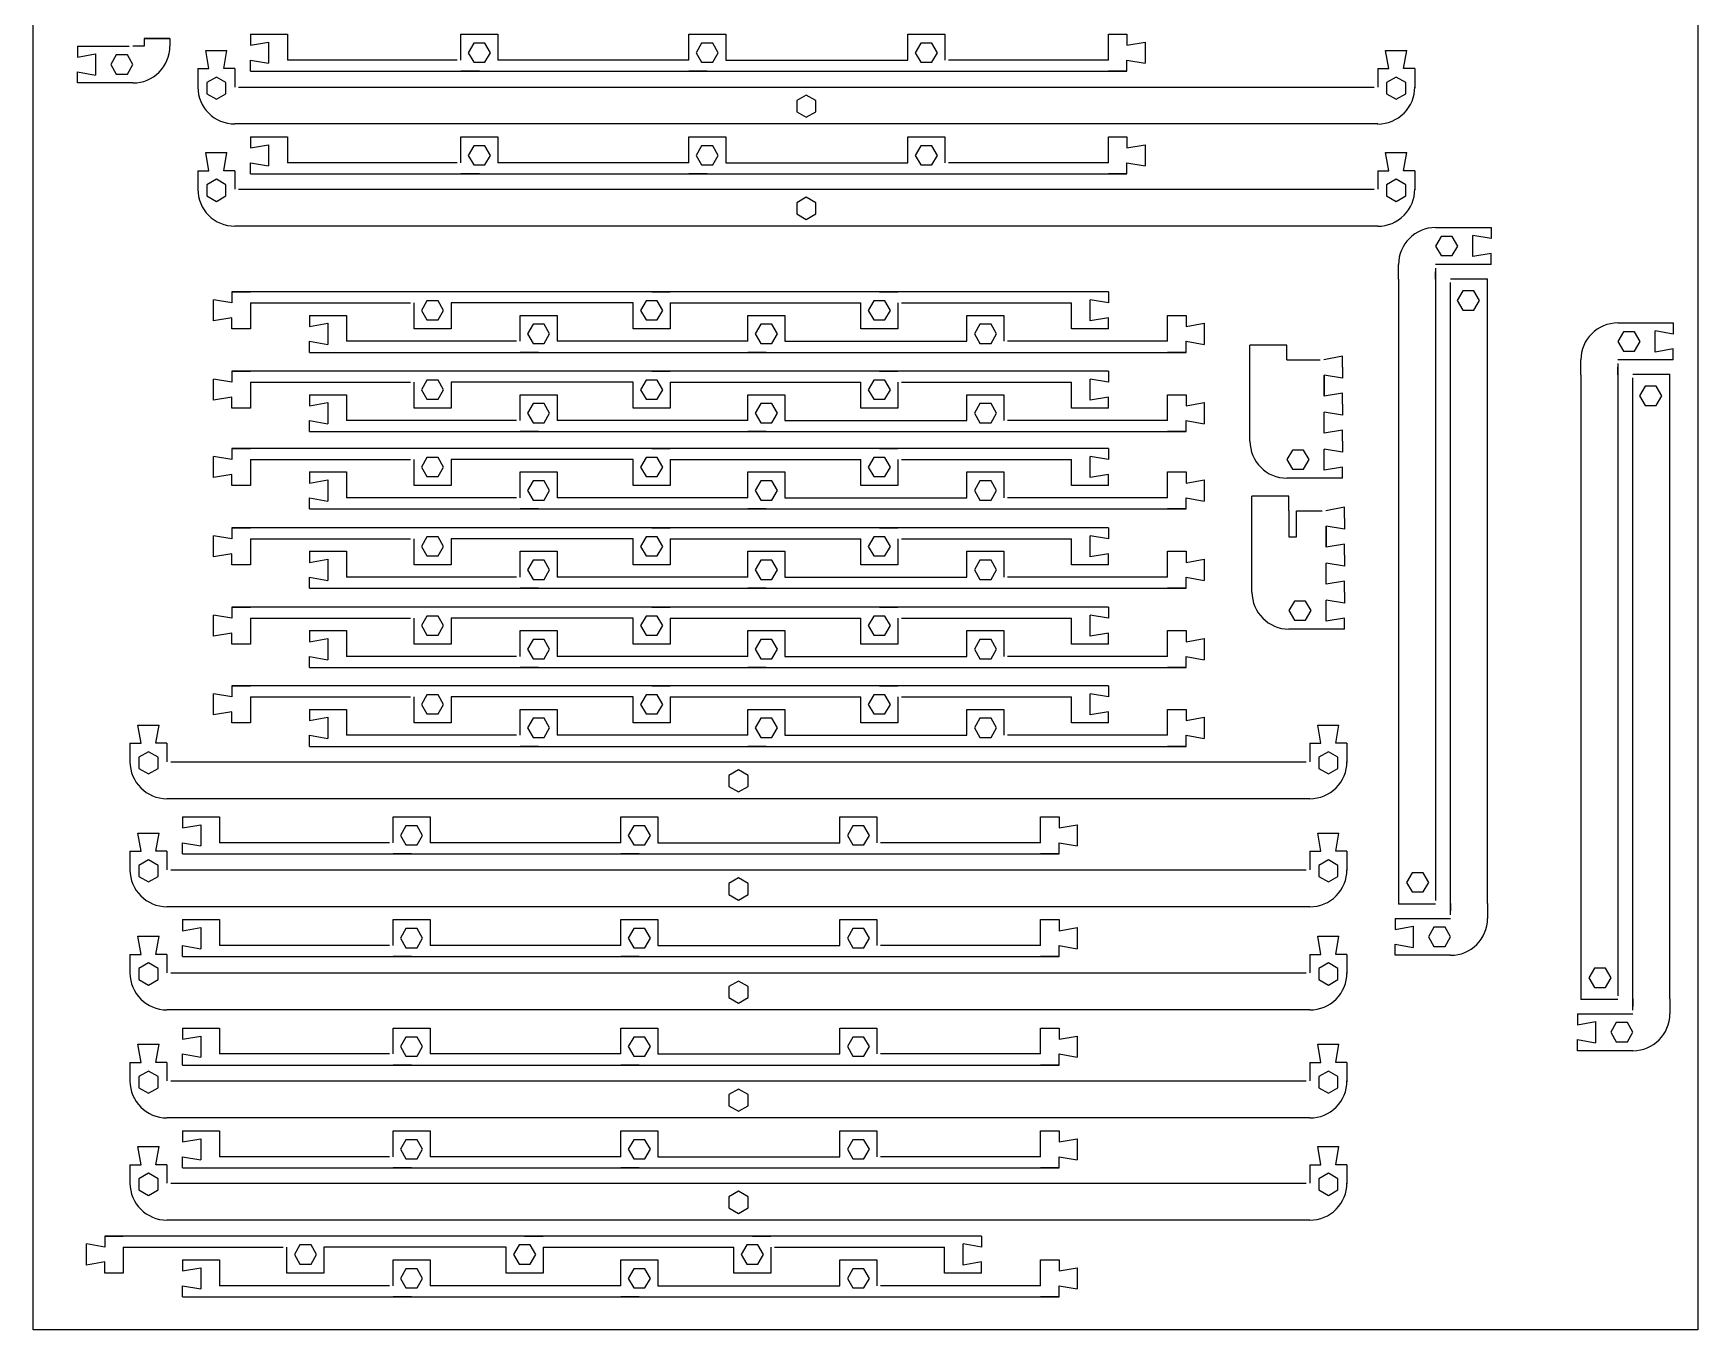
# Model space of a CAD drawing. Header units: centimetres. Extents: x -46 to 111, y -90 to 0.
# Drawn here: x 65.89 to 110.89, y -90 to -54.93 of the extents above; entities that cross this region are included whole.
import ezdxf

# ---------------------------------------------------------------- set-up
doc = ezdxf.new("R2010")
doc.units = ezdxf.units.CM

msp = doc.modelspace()

# ---------------------------------------------------------------- linework, layer by layer
for p, q in [((65.89, -90), (65.89, 0)), ((110.89, 0), (110.89, -90)), ((67.083, -55.274), (68.483, -55.274)), ((68.883, -55.274), (68.583, -55.274)), ((68.883, -55.074), (68.883, -55.274)), ((68.883, -55.074), (69.562, -55.074)), ((69.583, -55.074), (68.883, -55.074)), ((69.583, -55.074), (69.583, -55.274)), ((71.759, -54.954), (72.759, -54.954)), ((72.759, -54.954), (72.759, -55.654)), ((77.451, -55.654), (77.451, -54.954)), ((77.451, -54.954), (78.451, -54.954)), ((78.451, -54.954), (78.451, -55.654)), ((83.609, -55.654), (83.609, -54.954)), ((83.609, -54.954), (84.609, -54.954)), ((84.609, -54.954), (84.609, -55.654)), ((89.534, -55.654), (89.534, -54.954)), ((89.534, -54.954), (90.534, -54.954)), ((90.534, -54.954), (90.534, -55.654)), ((94.959, -55.654), (94.959, -54.954)), ((94.959, -54.954), (95.459, -54.954)), ((71.759, -55.954), (71.759, -55.654)), ((77.351, -55.654), (72.759, -55.654)), ((83.609, -55.654), (78.451, -55.654)), ((84.609, -55.654), (84.834, -55.654)), ((84.834, -55.654), (89.534, -55.654)), ((94.959, -55.654), (90.634, -55.654)), ((95.459, -55.954), (95.459, -55.654)), ((67.083, -56.274), (67.083, -55.974)), ((70.339, -55.883), (70.339, -56.383)), ((71.339, -55.883), (71.039, -55.883)), ((71.339, -55.883), (71.339, -56.383)), ((71.759, -55.954), (95.459, -55.954)), ((77.951, -55.954), (77.451, -55.954)), ((84.109, -55.954), (83.609, -55.954)), ((95.459, -55.954), (94.959, -55.954)), ((102.239, -55.883), (102.239, -56.383)), ((103.239, -55.883), (102.939, -55.883)), ((103.239, -55.883), (103.239, -56.402)), ((68.583, -56.274), (67.083, -56.274)), ((71.439, -56.383), (102.139, -56.383)), ((102.237, -57.383), (71.339, -57.383)), ((71.759, -57.732), (72.759, -57.732)), ((72.759, -57.732), (72.759, -58.432)), ((77.451, -58.432), (77.451, -57.732)), ((77.451, -57.732), (78.451, -57.732)), ((78.451, -57.732), (78.451, -58.432)), ((83.609, -58.432), (83.609, -57.732)), ((83.609, -57.732), (84.609, -57.732)), ((84.609, -57.732), (84.609, -58.432)), ((89.534, -58.432), (89.534, -57.732)), ((89.534, -57.732), (90.534, -57.732)), ((90.534, -57.732), (90.534, -58.432)), ((94.959, -58.432), (94.959, -57.732)), ((94.959, -57.732), (95.459, -57.732)), ((71.759, -58.732), (71.759, -58.432)), ((77.351, -58.432), (72.759, -58.432)), ((83.609, -58.432), (78.451, -58.432)), ((84.609, -58.432), (84.834, -58.432)), ((84.834, -58.432), (89.534, -58.432)), ((94.959, -58.432), (90.634, -58.432)), ((95.459, -58.732), (95.459, -58.432)), ((70.339, -58.647), (70.339, -59.147)), ((71.339, -58.647), (71.039, -58.647)), ((71.339, -58.647), (71.339, -59.147)), ((71.759, -58.732), (95.459, -58.732)), ((77.951, -58.732), (77.451, -58.732)), ((84.109, -58.732), (83.609, -58.732)), ((95.459, -58.732), (94.959, -58.732)), ((102.239, -58.647), (102.239, -59.147)), ((103.239, -58.647), (102.939, -58.647)), ((103.239, -58.647), (103.239, -59.166)), ((71.439, -59.147), (102.139, -59.147)), ((102.237, -60.147), (71.339, -60.147)), ((103.801, -60.185), (105.301, -60.185)), ((105.301, -60.185), (105.301, -60.485)), ((102.801, -61.585), (102.801, -61.185)), ((105.301, -61.185), (103.801, -61.185)), ((102.801, -61.585), (102.801, -78.485)), ((103.801, -61.285), (103.801, -78.385)), ((103.801, -61.585), (103.801, -61.385)), ((104.208, -61.572), (105.208, -61.572)), ((105.208, -78.472), (105.208, -61.572)), ((71.259, -61.925), (71.259, -62.225)), ((94.959, -61.925), (71.259, -61.925)), ((71.259, -61.925), (71.759, -61.925)), ((82.609, -61.925), (83.109, -61.925)), ((88.766, -61.925), (89.266, -61.925)), ((94.959, -61.925), (94.959, -62.225)), ((104.208, -78.772), (104.208, -61.672)), ((71.759, -62.225), (76.084, -62.225)), ((71.759, -62.225), (71.759, -62.925)), ((76.184, -62.925), (76.184, -62.225)), ((77.184, -62.225), (77.184, -62.925)), ((81.883, -62.225), (77.184, -62.225)), ((82.109, -62.225), (81.883, -62.225)), ((82.109, -62.925), (82.109, -62.225)), ((83.109, -62.225), (83.109, -62.925)), ((83.109, -62.225), (88.266, -62.225)), ((88.266, -62.925), (88.266, -62.225)), ((89.266, -62.225), (89.266, -62.925)), ((89.366, -62.225), (93.959, -62.225)), ((93.959, -62.925), (93.959, -62.225)), ((71.759, -62.925), (71.259, -62.925)), ((73.358, -62.56), (74.358, -62.56)), ((74.358, -62.56), (74.358, -63.26)), ((77.184, -62.925), (76.184, -62.925)), ((79.05, -63.26), (79.05, -62.56)), ((79.05, -62.56), (80.05, -62.56)), ((80.05, -62.56), (80.05, -63.26)), ((83.109, -62.925), (82.109, -62.925)), ((85.208, -63.26), (85.208, -62.56)), ((85.208, -62.56), (86.208, -62.56)), ((86.208, -62.56), (86.208, -63.26)), ((89.266, -62.925), (88.266, -62.925)), ((91.133, -63.26), (91.133, -62.56)), ((91.133, -62.56), (92.133, -62.56)), ((92.133, -62.56), (92.133, -63.26)), ((94.959, -62.925), (93.959, -62.925)), ((96.558, -63.26), (96.558, -62.56)), ((96.558, -62.56), (97.058, -62.56)), ((108.73, -62.765), (110.23, -62.765)), ((110.23, -62.765), (110.23, -63.065)), ((73.358, -63.56), (73.358, -63.26)), ((78.95, -63.26), (74.358, -63.26)), ((85.208, -63.26), (80.05, -63.26)), ((86.208, -63.26), (86.433, -63.26)), ((86.433, -63.26), (91.133, -63.26)), ((96.558, -63.26), (92.233, -63.26)), ((97.058, -63.56), (97.058, -63.26)), ((99.783, -63.363), (98.783, -63.363)), ((98.783, -65.963), (98.783, -63.363)), ((99.783, -63.763), (99.783, -63.363)), ((73.358, -63.56), (97.058, -63.56)), ((79.55, -63.56), (79.05, -63.56)), ((85.708, -63.56), (85.208, -63.56)), ((97.058, -63.56), (96.558, -63.56)), ((99.783, -63.763), (100.683, -63.763)), ((107.73, -64.165), (107.73, -63.765)), ((110.23, -63.765), (108.73, -63.765)), ((108.73, -63.865), (108.73, -80.965)), ((71.259, -64.071), (71.259, -64.371)), ((94.959, -64.071), (71.259, -64.071)), ((71.259, -64.071), (71.759, -64.071)), ((82.609, -64.071), (83.109, -64.071)), ((88.766, -64.071), (89.266, -64.071)), ((94.959, -64.071), (94.959, -64.371)), ((100.791, -64.176), (100.791, -64.749)), ((101.283, -63.963), (101.283, -64.263)), ((107.73, -64.165), (107.73, -81.065)), ((108.73, -64.165), (108.73, -63.965)), ((109.137, -64.152), (110.137, -64.152)), ((109.137, -81.352), (109.137, -64.252)), ((110.137, -81.052), (110.137, -64.152)), ((71.759, -64.371), (76.084, -64.371)), ((71.759, -64.371), (71.759, -65.071)), ((73.358, -64.706), (74.358, -64.706)), ((74.358, -64.706), (74.358, -65.406)), ((76.184, -65.071), (76.184, -64.371)), ((77.184, -64.371), (77.184, -65.071)), ((81.883, -64.371), (77.184, -64.371)), ((79.05, -65.406), (79.05, -64.706)), ((79.05, -64.706), (80.05, -64.706)), ((80.05, -64.706), (80.05, -65.406)), ((82.109, -64.371), (81.883, -64.371)), ((82.109, -65.071), (82.109, -64.371)), ((83.109, -64.371), (83.109, -65.071)), ((83.109, -64.371), (88.266, -64.371)), ((85.208, -65.406), (85.208, -64.706)), ((85.208, -64.706), (86.208, -64.706)), ((86.208, -64.706), (86.208, -65.406)), ((88.266, -65.071), (88.266, -64.371)), ((89.266, -64.371), (89.266, -65.071)), ((89.366, -64.371), (93.959, -64.371)), ((91.133, -65.406), (91.133, -64.706)), ((91.133, -64.706), (92.133, -64.706)), ((92.133, -64.706), (92.133, -65.406)), ((93.959, -65.071), (93.959, -64.371)), ((96.558, -65.406), (96.558, -64.706)), ((96.558, -64.706), (97.058, -64.706)), ((71.759, -65.071), (71.259, -65.071)), ((77.184, -65.071), (76.184, -65.071)), ((83.109, -65.071), (82.109, -65.071)), ((89.266, -65.071), (88.266, -65.071)), ((94.959, -65.071), (93.959, -65.071)), ((101.283, -64.963), (101.283, -65.263)), ((73.358, -65.706), (73.358, -65.406)), ((78.95, -65.406), (74.358, -65.406)), ((85.208, -65.406), (80.05, -65.406)), ((86.208, -65.406), (86.433, -65.406)), ((86.433, -65.406), (91.133, -65.406)), ((96.558, -65.406), (92.233, -65.406)), ((97.058, -65.706), (97.058, -65.406)), ((73.358, -65.706), (97.058, -65.706)), ((79.55, -65.706), (79.05, -65.706)), ((85.708, -65.706), (85.208, -65.706)), ((97.058, -65.706), (96.558, -65.706)), ((101.283, -65.963), (101.283, -66.263)), ((71.259, -66.162), (71.259, -66.462)), ((94.959, -66.162), (71.259, -66.162)), ((71.259, -66.162), (71.759, -66.162)), ((71.759, -66.462), (76.084, -66.462)), ((71.759, -66.462), (71.759, -67.162)), ((76.184, -67.162), (76.184, -66.462)), ((77.184, -66.462), (77.184, -67.162)), ((81.883, -66.462), (77.184, -66.462)), ((82.109, -66.462), (81.883, -66.462)), ((82.109, -67.162), (82.109, -66.462)), ((82.609, -66.162), (83.109, -66.162)), ((83.109, -66.462), (83.109, -67.162)), ((83.109, -66.462), (88.266, -66.462)), ((88.266, -67.162), (88.266, -66.462)), ((88.766, -66.162), (89.266, -66.162)), ((89.266, -66.462), (89.266, -67.162)), ((89.366, -66.462), (93.959, -66.462)), ((93.959, -67.162), (93.959, -66.462)), ((94.959, -66.162), (94.959, -66.462)), ((73.358, -66.797), (74.358, -66.797)), ((74.358, -66.797), (74.358, -67.497)), ((79.05, -67.497), (79.05, -66.797)), ((79.05, -66.797), (80.05, -66.797)), ((80.05, -66.797), (80.05, -67.497)), ((85.208, -67.497), (85.208, -66.797)), ((85.208, -66.797), (86.208, -66.797)), ((86.208, -66.797), (86.208, -67.497)), ((91.133, -67.497), (91.133, -66.797)), ((91.133, -66.797), (92.133, -66.797)), ((92.133, -66.797), (92.133, -67.497)), ((96.558, -67.497), (96.558, -66.797)), ((96.558, -66.797), (97.058, -66.797)), ((101.283, -66.963), (99.783, -66.963)), ((71.759, -67.162), (71.259, -67.162)), ((73.358, -67.797), (73.358, -67.497)), ((78.95, -67.497), (74.358, -67.497)), ((77.184, -67.162), (76.184, -67.162)), ((85.208, -67.497), (80.05, -67.497)), ((83.109, -67.162), (82.109, -67.162)), ((86.208, -67.497), (86.433, -67.497)), ((86.433, -67.497), (91.133, -67.497)), ((89.266, -67.162), (88.266, -67.162)), ((96.558, -67.497), (92.233, -67.497)), ((94.959, -67.162), (93.959, -67.162)), ((97.058, -67.797), (97.058, -67.497)), ((99.839, -67.447), (98.839, -67.447)), ((98.839, -70.047), (98.839, -67.447)), ((99.839, -67.847), (99.839, -67.447)), ((73.358, -67.797), (97.058, -67.797)), ((79.55, -67.797), (79.05, -67.797)), ((85.708, -67.797), (85.208, -67.797)), ((97.058, -67.797), (96.558, -67.797)), ((99.839, -67.847), (99.839, -68.547)), ((100.039, -67.847), (100.739, -67.847)), ((100.039, -68.547), (100.039, -67.847)), ((71.259, -68.308), (71.259, -68.608)), ((94.959, -68.308), (71.259, -68.308)), ((71.259, -68.308), (71.759, -68.308)), ((82.609, -68.308), (83.109, -68.308)), ((88.766, -68.308), (89.266, -68.308)), ((94.959, -68.308), (94.959, -68.608)), ((100.846, -68.26), (100.846, -68.833)), ((101.339, -68.047), (101.339, -68.347)), ((71.759, -68.608), (76.084, -68.608)), ((71.759, -68.608), (71.759, -69.308)), ((76.184, -69.308), (76.184, -68.608)), ((77.184, -68.608), (77.184, -69.308)), ((81.883, -68.608), (77.184, -68.608)), ((82.109, -68.608), (81.883, -68.608)), ((82.109, -69.308), (82.109, -68.608)), ((83.109, -68.608), (83.109, -69.308)), ((83.109, -68.608), (88.266, -68.608)), ((88.266, -69.308), (88.266, -68.608)), ((89.266, -68.608), (89.266, -69.308)), ((89.366, -68.608), (93.959, -68.608)), ((93.959, -69.308), (93.959, -68.608)), ((99.839, -68.547), (100.039, -68.547)), ((73.358, -68.943), (74.358, -68.943)), ((74.358, -68.943), (74.358, -69.643)), ((79.05, -69.643), (79.05, -68.943)), ((79.05, -68.943), (80.05, -68.943)), ((80.05, -68.943), (80.05, -69.643)), ((85.208, -69.643), (85.208, -68.943)), ((85.208, -68.943), (86.208, -68.943)), ((86.208, -68.943), (86.208, -69.643)), ((91.133, -69.643), (91.133, -68.943)), ((91.133, -68.943), (92.133, -68.943)), ((92.133, -68.943), (92.133, -69.643)), ((96.558, -69.643), (96.558, -68.943)), ((96.558, -68.943), (97.058, -68.943)), ((101.339, -69.047), (101.339, -69.347)), ((71.759, -69.308), (71.259, -69.308)), ((73.358, -69.943), (73.358, -69.643)), ((78.95, -69.643), (74.358, -69.643)), ((77.184, -69.308), (76.184, -69.308)), ((85.208, -69.643), (80.05, -69.643)), ((83.109, -69.308), (82.109, -69.308)), ((86.208, -69.643), (86.433, -69.643)), ((86.433, -69.643), (91.133, -69.643)), ((89.266, -69.308), (88.266, -69.308)), ((96.558, -69.643), (92.233, -69.643)), ((94.959, -69.308), (93.959, -69.308)), ((97.058, -69.943), (97.058, -69.643)), ((73.358, -69.943), (97.058, -69.943)), ((79.55, -69.943), (79.05, -69.943)), ((85.708, -69.943), (85.208, -69.943)), ((97.058, -69.943), (96.558, -69.943)), ((101.339, -70.047), (101.339, -70.347)), ((71.259, -70.454), (71.259, -70.754)), ((94.959, -70.454), (71.259, -70.454)), ((71.259, -70.454), (71.759, -70.454)), ((82.609, -70.454), (83.109, -70.454)), ((88.766, -70.454), (89.266, -70.454)), ((94.959, -70.454), (94.959, -70.754)), ((71.759, -70.754), (76.084, -70.754)), ((71.759, -70.754), (71.759, -71.454)), ((73.358, -71.089), (74.358, -71.089)), ((74.358, -71.089), (74.358, -71.789)), ((76.184, -71.454), (76.184, -70.754)), ((77.184, -70.754), (77.184, -71.454)), ((81.883, -70.754), (77.184, -70.754)), ((79.05, -71.789), (79.05, -71.089)), ((79.05, -71.089), (80.05, -71.089)), ((80.05, -71.089), (80.05, -71.789)), ((82.109, -70.754), (81.883, -70.754)), ((82.109, -71.454), (82.109, -70.754)), ((83.109, -70.754), (83.109, -71.454)), ((83.109, -70.754), (88.266, -70.754)), ((85.208, -71.789), (85.208, -71.089)), ((85.208, -71.089), (86.208, -71.089)), ((86.208, -71.089), (86.208, -71.789)), ((88.266, -71.454), (88.266, -70.754)), ((89.266, -70.754), (89.266, -71.454)), ((89.366, -70.754), (93.959, -70.754)), ((91.133, -71.789), (91.133, -71.089)), ((91.133, -71.089), (92.133, -71.089)), ((92.133, -71.089), (92.133, -71.789)), ((93.959, -71.454), (93.959, -70.754)), ((96.558, -71.789), (96.558, -71.089)), ((96.558, -71.089), (97.058, -71.089)), ((101.339, -71.047), (99.839, -71.047)), ((71.759, -71.454), (71.259, -71.454)), ((77.184, -71.454), (76.184, -71.454)), ((83.109, -71.454), (82.109, -71.454)), ((89.266, -71.454), (88.266, -71.454)), ((94.959, -71.454), (93.959, -71.454)), ((73.358, -72.089), (73.358, -71.789)), ((78.95, -71.789), (74.358, -71.789)), ((85.208, -71.789), (80.05, -71.789)), ((86.208, -71.789), (86.433, -71.789)), ((86.433, -71.789), (91.133, -71.789)), ((96.558, -71.789), (92.233, -71.789)), ((97.058, -72.089), (97.058, -71.789)), ((73.358, -72.089), (97.058, -72.089)), ((79.55, -72.089), (79.05, -72.089)), ((85.708, -72.089), (85.208, -72.089)), ((97.058, -72.089), (96.558, -72.089)), ((71.259, -72.583), (71.259, -72.883)), ((94.959, -72.583), (71.259, -72.583)), ((71.259, -72.583), (71.759, -72.583)), ((71.759, -72.883), (76.084, -72.883)), ((71.759, -72.883), (71.759, -73.583)), ((76.184, -73.583), (76.184, -72.883)), ((77.184, -72.883), (77.184, -73.583)), ((81.883, -72.883), (77.184, -72.883)), ((82.109, -72.883), (81.883, -72.883)), ((82.109, -73.583), (82.109, -72.883)), ((82.609, -72.583), (83.109, -72.583)), ((83.109, -72.883), (83.109, -73.583)), ((83.109, -72.883), (88.266, -72.883)), ((88.266, -73.583), (88.266, -72.883)), ((88.766, -72.583), (89.266, -72.583)), ((89.266, -72.883), (89.266, -73.583)), ((89.366, -72.883), (93.959, -72.883)), ((93.959, -73.583), (93.959, -72.883)), ((94.959, -72.583), (94.959, -72.883)), ((73.358, -73.219), (74.358, -73.219)), ((74.358, -73.219), (74.358, -73.919)), ((79.05, -73.919), (79.05, -73.219)), ((79.05, -73.219), (80.05, -73.219)), ((80.05, -73.219), (80.05, -73.919)), ((85.208, -73.919), (85.208, -73.219)), ((85.208, -73.219), (86.208, -73.219)), ((86.208, -73.219), (86.208, -73.919)), ((91.133, -73.919), (91.133, -73.219)), ((91.133, -73.219), (92.133, -73.219)), ((92.133, -73.219), (92.133, -73.919)), ((96.558, -73.919), (96.558, -73.219)), ((96.558, -73.219), (97.058, -73.219)), ((71.759, -73.583), (71.259, -73.583)), ((77.184, -73.583), (76.184, -73.583)), ((83.109, -73.583), (82.109, -73.583)), ((89.266, -73.583), (88.266, -73.583)), ((94.959, -73.583), (93.959, -73.583)), ((68.504, -74.134), (68.504, -74.634)), ((69.504, -74.134), (69.204, -74.134)), ((69.504, -74.134), (69.504, -74.634)), ((73.358, -74.219), (73.358, -73.919)), ((73.358, -74.219), (97.058, -74.219)), ((78.95, -73.919), (74.358, -73.919)), ((79.55, -74.219), (79.05, -74.219)), ((85.208, -73.919), (80.05, -73.919)), ((85.708, -74.219), (85.208, -74.219)), ((86.208, -73.919), (86.433, -73.919)), ((86.433, -73.919), (91.133, -73.919)), ((96.558, -73.919), (92.233, -73.919)), ((97.058, -74.219), (96.558, -74.219)), ((97.058, -74.219), (97.058, -73.919)), ((100.404, -74.134), (100.404, -74.634)), ((101.404, -74.134), (101.104, -74.134)), ((101.404, -74.134), (101.404, -74.653)), ((69.604, -74.634), (100.304, -74.634)), ((100.403, -75.634), (69.504, -75.634)), ((69.924, -76.127), (70.924, -76.127)), ((70.924, -76.127), (70.924, -76.827)), ((75.616, -76.827), (75.616, -76.127)), ((75.616, -76.127), (76.616, -76.127)), ((76.616, -76.127), (76.616, -76.827)), ((81.774, -76.827), (81.774, -76.127)), ((81.774, -76.127), (82.774, -76.127)), ((82.774, -76.127), (82.774, -76.827)), ((87.699, -76.827), (87.699, -76.127)), ((87.699, -76.127), (88.699, -76.127)), ((88.699, -76.127), (88.699, -76.827)), ((93.124, -76.827), (93.124, -76.127)), ((93.124, -76.127), (93.624, -76.127)), ((69.924, -77.127), (69.924, -76.827)), ((75.516, -76.827), (70.924, -76.827)), ((81.774, -76.827), (76.616, -76.827)), ((82.774, -76.827), (82.999, -76.827)), ((82.999, -76.827), (87.699, -76.827)), ((93.124, -76.827), (88.799, -76.827)), ((93.624, -77.127), (93.624, -76.827)), ((68.504, -77.057), (68.504, -77.557)), ((69.504, -77.057), (69.204, -77.057)), ((69.504, -77.057), (69.504, -77.557)), ((69.924, -77.127), (93.624, -77.127)), ((76.116, -77.127), (75.616, -77.127)), ((82.274, -77.127), (81.774, -77.127)), ((93.624, -77.127), (93.124, -77.127)), ((100.404, -77.057), (100.404, -77.557)), ((101.404, -77.057), (101.104, -77.057)), ((101.404, -77.057), (101.404, -77.576)), ((69.604, -77.557), (100.304, -77.557)), ((100.403, -78.557), (69.504, -78.557)), ((103.801, -78.485), (102.801, -78.485)), ((104.208, -78.472), (104.208, -78.672)), ((105.208, -78.472), (105.208, -78.872)), ((69.924, -78.905), (70.924, -78.905)), ((70.924, -78.905), (70.924, -79.605)), ((75.616, -79.605), (75.616, -78.905)), ((75.616, -78.905), (76.616, -78.905)), ((76.616, -78.905), (76.616, -79.605)), ((81.774, -79.605), (81.774, -78.905)), ((81.774, -78.905), (82.774, -78.905)), ((82.774, -78.905), (82.774, -79.605)), ((87.699, -79.605), (87.699, -78.905)), ((87.699, -78.905), (88.699, -78.905)), ((88.699, -78.905), (88.699, -79.605)), ((93.124, -79.605), (93.124, -78.905)), ((93.124, -78.905), (93.624, -78.905)), ((102.708, -78.872), (104.208, -78.872)), ((69.924, -79.905), (69.924, -79.605)), ((75.516, -79.605), (70.924, -79.605)), ((81.774, -79.605), (76.616, -79.605)), ((82.774, -79.605), (82.999, -79.605)), ((82.999, -79.605), (87.699, -79.605)), ((93.124, -79.605), (88.799, -79.605)), ((93.624, -79.905), (93.624, -79.605)), ((102.708, -79.872), (102.708, -79.572)), ((68.504, -79.848), (68.504, -80.348)), ((69.504, -79.848), (69.204, -79.848)), ((69.504, -79.848), (69.504, -80.348)), ((69.924, -79.905), (93.624, -79.905)), ((76.116, -79.905), (75.616, -79.905)), ((82.274, -79.905), (81.774, -79.905)), ((93.624, -79.905), (93.124, -79.905)), ((100.404, -79.848), (100.404, -80.348)), ((101.404, -79.848), (101.104, -79.848)), ((101.404, -79.848), (101.404, -80.367)), ((104.208, -79.872), (102.708, -79.872)), ((69.604, -80.348), (100.304, -80.348)), ((100.403, -81.348), (69.504, -81.348)), ((108.73, -81.065), (107.73, -81.065)), ((109.137, -81.052), (109.137, -81.252)), ((110.137, -81.052), (110.137, -81.452)), ((69.924, -81.841), (70.924, -81.841)), ((70.924, -81.841), (70.924, -82.541)), ((75.616, -82.541), (75.616, -81.841)), ((75.616, -81.841), (76.616, -81.841)), ((76.616, -81.841), (76.616, -82.541)), ((81.774, -82.541), (81.774, -81.841)), ((81.774, -81.841), (82.774, -81.841)), ((82.774, -81.841), (82.774, -82.541)), ((87.699, -82.541), (87.699, -81.841)), ((87.699, -81.841), (88.699, -81.841)), ((88.699, -81.841), (88.699, -82.541)), ((93.124, -82.541), (93.124, -81.841)), ((93.124, -81.841), (93.624, -81.841)), ((107.637, -81.452), (109.137, -81.452)), ((107.637, -82.452), (107.637, -82.152)), ((68.504, -82.771), (68.504, -83.271)), ((69.504, -82.771), (69.204, -82.771)), ((69.504, -82.771), (69.504, -83.271)), ((69.924, -82.841), (69.924, -82.541)), ((75.516, -82.541), (70.924, -82.541)), ((81.774, -82.541), (76.616, -82.541)), ((82.774, -82.541), (82.999, -82.541)), ((82.999, -82.541), (87.699, -82.541)), ((93.124, -82.541), (88.799, -82.541)), ((93.624, -82.841), (93.624, -82.541)), ((100.404, -82.771), (100.404, -83.271)), ((101.404, -82.771), (101.104, -82.771)), ((101.404, -82.771), (101.404, -83.29)), ((109.137, -82.452), (107.637, -82.452)), ((69.924, -82.841), (93.624, -82.841)), ((76.116, -82.841), (75.616, -82.841)), ((82.274, -82.841), (81.774, -82.841)), ((93.624, -82.841), (93.124, -82.841)), ((69.604, -83.271), (100.304, -83.271)), ((100.403, -84.271), (69.504, -84.271)), ((69.924, -84.619), (70.924, -84.619)), ((70.924, -84.619), (70.924, -85.319)), ((75.616, -85.319), (75.616, -84.619)), ((75.616, -84.619), (76.616, -84.619)), ((76.616, -84.619), (76.616, -85.319)), ((81.774, -85.319), (81.774, -84.619)), ((81.774, -84.619), (82.774, -84.619)), ((82.774, -84.619), (82.774, -85.319)), ((87.699, -85.319), (87.699, -84.619)), ((87.699, -84.619), (88.699, -84.619)), ((88.699, -84.619), (88.699, -85.319)), ((93.124, -85.319), (93.124, -84.619)), ((93.124, -84.619), (93.624, -84.619)), ((69.924, -85.619), (69.924, -85.319)), ((75.516, -85.319), (70.924, -85.319)), ((81.774, -85.319), (76.616, -85.319)), ((82.774, -85.319), (82.999, -85.319)), ((82.999, -85.319), (87.699, -85.319)), ((93.124, -85.319), (88.799, -85.319)), ((93.624, -85.619), (93.624, -85.319)), ((68.504, -85.535), (68.504, -86.035)), ((69.504, -85.535), (69.204, -85.535)), ((69.504, -85.535), (69.504, -86.035)), ((69.924, -85.619), (93.624, -85.619)), ((76.116, -85.619), (75.616, -85.619)), ((82.274, -85.619), (81.774, -85.619)), ((93.624, -85.619), (93.124, -85.619)), ((100.404, -85.535), (100.404, -86.035)), ((101.404, -85.535), (101.104, -85.535)), ((101.404, -85.535), (101.404, -86.054)), ((69.604, -86.035), (100.304, -86.035)), ((100.403, -87.035), (69.504, -87.035)), ((67.824, -87.466), (67.824, -87.766)), ((91.524, -87.466), (67.824, -87.466)), ((67.824, -87.466), (68.324, -87.466)), ((79.174, -87.466), (79.674, -87.466)), ((85.332, -87.466), (85.832, -87.466)), ((91.524, -87.466), (91.524, -87.766)), ((68.324, -87.766), (72.649, -87.766)), ((68.324, -87.766), (68.324, -88.466)), ((69.924, -88.11), (70.924, -88.11)), ((70.924, -88.11), (70.924, -88.81)), ((72.749, -88.466), (72.749, -87.766)), ((73.749, -87.766), (73.749, -88.466)), ((78.449, -87.766), (73.749, -87.766)), ((75.616, -88.81), (75.616, -88.11)), ((75.616, -88.11), (76.616, -88.11)), ((76.616, -88.11), (76.616, -88.81)), ((78.674, -87.766), (78.449, -87.766)), ((78.674, -88.466), (78.674, -87.766)), ((79.674, -87.766), (79.674, -88.466)), ((79.674, -87.766), (84.832, -87.766)), ((81.774, -88.81), (81.774, -88.11)), ((81.774, -88.11), (82.774, -88.11)), ((82.774, -88.11), (82.774, -88.81)), ((84.832, -88.466), (84.832, -87.766)), ((85.832, -87.766), (85.832, -88.466)), ((85.932, -87.766), (90.524, -87.766)), ((87.699, -88.81), (87.699, -88.11)), ((87.699, -88.11), (88.699, -88.11)), ((88.699, -88.11), (88.699, -88.81)), ((90.524, -88.466), (90.524, -87.766)), ((93.124, -88.81), (93.124, -88.11)), ((93.124, -88.11), (93.624, -88.11)), ((68.324, -88.466), (67.824, -88.466)), ((73.749, -88.466), (72.749, -88.466)), ((79.674, -88.466), (78.674, -88.466)), ((85.832, -88.466), (84.832, -88.466)), ((91.524, -88.466), (90.524, -88.466)), ((69.924, -89.11), (69.924, -88.81)), ((75.516, -88.81), (70.924, -88.81)), ((81.774, -88.81), (76.616, -88.81)), ((82.774, -88.81), (82.999, -88.81)), ((82.999, -88.81), (87.699, -88.81)), ((93.124, -88.81), (88.799, -88.81)), ((93.624, -89.11), (93.624, -88.81)), ((69.924, -89.11), (93.624, -89.11)), ((76.116, -89.11), (75.616, -89.11)), ((82.274, -89.11), (81.774, -89.11)), ((93.624, -89.11), (93.124, -89.11)), ((110.89, -90), (65.89, -90))]:
    msp.add_line(p, q)
for points in [[(67.083, -55.274), (67.083, -55.574), (67.575, -55.487), (67.575, -56.061)], [(71.759, -54.954), (71.759, -55.254), (72.251, -55.167), (72.251, -55.741)], [(95.459, -54.954), (95.459, -55.254), (95.951, -55.167), (95.951, -55.741)], [(70.339, -55.883), (70.639, -55.883), (70.552, -55.391), (71.126, -55.391)], [(71.039, -55.883), (71.126, -55.391)], [(71.759, -55.654), (72.251, -55.741)], [(95.459, -55.654), (95.951, -55.741)], [(102.239, -55.883), (102.539, -55.883), (102.452, -55.391), (103.026, -55.391)], [(102.939, -55.883), (103.026, -55.391)], [(67.083, -55.974), (67.575, -56.061)], [(71.759, -57.732), (71.759, -58.032), (72.251, -57.945), (72.251, -58.519)], [(95.459, -57.732), (95.459, -58.032), (95.951, -57.945), (95.951, -58.519)], [(70.339, -58.647), (70.639, -58.647), (70.552, -58.155), (71.126, -58.155)], [(71.039, -58.647), (71.126, -58.155)], [(71.759, -58.432), (72.251, -58.519)], [(95.459, -58.432), (95.951, -58.519)], [(102.239, -58.647), (102.539, -58.647), (102.452, -58.155), (103.026, -58.155)], [(102.939, -58.647), (103.026, -58.155)], [(105.301, -60.485), (104.809, -60.398)], [(105.301, -61.185), (105.301, -60.885), (104.809, -60.972), (104.809, -60.398)], [(71.259, -62.225), (70.766, -62.138)], [(71.259, -62.925), (71.259, -62.625), (70.766, -62.711), (70.766, -62.138)], [(94.959, -62.225), (94.466, -62.138)], [(94.959, -62.925), (94.959, -62.625), (94.466, -62.711), (94.466, -62.138)], [(73.358, -62.56), (73.358, -62.86), (73.85, -62.773), (73.85, -63.347)], [(97.058, -62.56), (97.058, -62.86), (97.55, -62.773), (97.55, -63.347)], [(110.23, -63.065), (109.738, -62.978)], [(110.23, -63.765), (110.23, -63.465), (109.738, -63.552), (109.738, -62.978)], [(73.358, -63.26), (73.85, -63.347)], [(97.058, -63.26), (97.55, -63.347)], [(101.283, -63.963), (101.283, -63.663), (100.783, -63.763), (100.783, -63.763)], [(71.259, -64.371), (70.766, -64.284)], [(71.259, -65.071), (71.259, -64.771), (70.766, -64.858), (70.766, -64.284)], [(94.959, -64.371), (94.466, -64.284)], [(94.959, -65.071), (94.959, -64.771), (94.466, -64.858), (94.466, -64.284)], [(101.283, -64.263), (100.791, -64.176)], [(101.283, -64.963), (101.283, -64.663), (100.791, -64.749), (100.791, -64.176)], [(73.358, -64.706), (73.358, -65.006), (73.85, -64.919), (73.85, -65.493)], [(97.058, -64.706), (97.058, -65.006), (97.55, -64.919), (97.55, -65.493)], [(101.283, -65.263), (100.791, -65.176)], [(101.283, -65.963), (101.283, -65.663), (100.791, -65.749), (100.791, -65.176)], [(73.358, -65.406), (73.85, -65.493)], [(97.058, -65.406), (97.55, -65.493)], [(71.259, -66.462), (70.766, -66.375)], [(71.259, -67.162), (71.259, -66.862), (70.766, -66.949), (70.766, -66.375)], [(94.959, -66.462), (94.466, -66.375)], [(94.959, -67.162), (94.959, -66.862), (94.466, -66.949), (94.466, -66.375)], [(101.283, -66.263), (100.791, -66.176)], [(101.283, -66.963), (101.283, -66.663), (100.791, -66.749), (100.791, -66.176)], [(73.358, -66.797), (73.358, -67.097), (73.85, -67.01), (73.85, -67.584)], [(97.058, -66.797), (97.058, -67.097), (97.55, -67.01), (97.55, -67.584)], [(73.358, -67.497), (73.85, -67.584)], [(97.058, -67.497), (97.55, -67.584)], [(101.339, -68.047), (101.339, -67.747), (100.839, -67.847), (100.839, -67.847)], [(101.339, -68.347), (100.846, -68.26)], [(101.339, -69.047), (101.339, -68.747), (100.846, -68.833), (100.846, -68.26)], [(71.259, -68.608), (70.766, -68.521)], [(71.259, -69.308), (71.259, -69.008), (70.766, -69.095), (70.766, -68.521)], [(94.959, -68.608), (94.466, -68.521)], [(94.959, -69.308), (94.959, -69.008), (94.466, -69.095), (94.466, -68.521)], [(73.358, -68.943), (73.358, -69.243), (73.85, -69.157), (73.85, -69.73)], [(97.058, -68.943), (97.058, -69.243), (97.55, -69.157), (97.55, -69.73)], [(101.339, -69.347), (100.846, -69.26)], [(101.339, -70.047), (101.339, -69.747), (100.846, -69.833), (100.846, -69.26)], [(73.358, -69.643), (73.85, -69.73)], [(97.058, -69.643), (97.55, -69.73)], [(101.339, -70.347), (100.846, -70.26)], [(101.339, -71.047), (101.339, -70.747), (100.846, -70.833), (100.846, -70.26)], [(71.259, -70.754), (70.766, -70.667)], [(71.259, -71.454), (71.259, -71.154), (70.766, -71.241), (70.766, -70.667)], [(73.358, -71.089), (73.358, -71.389), (73.85, -71.303), (73.85, -71.876)], [(94.959, -70.754), (94.466, -70.667)], [(94.959, -71.454), (94.959, -71.154), (94.466, -71.241), (94.466, -70.667)], [(97.058, -71.089), (97.058, -71.389), (97.55, -71.303), (97.55, -71.876)], [(73.358, -71.789), (73.85, -71.876)], [(97.058, -71.789), (97.55, -71.876)], [(71.259, -72.883), (70.766, -72.797)], [(71.259, -73.583), (71.259, -73.283), (70.766, -73.37), (70.766, -72.797)], [(94.959, -72.883), (94.466, -72.797)], [(94.959, -73.583), (94.959, -73.283), (94.466, -73.37), (94.466, -72.797)], [(73.358, -73.219), (73.358, -73.519), (73.85, -73.432), (73.85, -74.006)], [(97.058, -73.219), (97.058, -73.519), (97.55, -73.432), (97.55, -74.006)], [(68.504, -74.134), (68.804, -74.134), (68.717, -73.642), (69.291, -73.642)], [(69.204, -74.134), (69.291, -73.642)], [(100.404, -74.134), (100.704, -74.134), (100.617, -73.642), (101.191, -73.642)], [(101.104, -74.134), (101.191, -73.642)], [(73.358, -73.919), (73.85, -74.006)], [(97.058, -73.919), (97.55, -74.006)], [(69.924, -76.127), (69.924, -76.427), (70.416, -76.341), (70.416, -76.914)], [(93.624, -76.127), (93.624, -76.427), (94.116, -76.341), (94.116, -76.914)], [(68.504, -77.057), (68.804, -77.057), (68.717, -76.565), (69.291, -76.565)], [(69.204, -77.057), (69.291, -76.565)], [(69.924, -76.827), (70.416, -76.914)], [(93.624, -76.827), (94.116, -76.914)], [(100.404, -77.057), (100.704, -77.057), (100.617, -76.565), (101.191, -76.565)], [(101.104, -77.057), (101.191, -76.565)], [(69.924, -78.905), (69.924, -79.205), (70.416, -79.119), (70.416, -79.692)], [(93.624, -78.905), (93.624, -79.205), (94.116, -79.119), (94.116, -79.692)], [(102.708, -78.872), (102.708, -79.172), (103.201, -79.085), (103.201, -79.659)], [(68.504, -79.848), (68.804, -79.848), (68.717, -79.356), (69.291, -79.356)], [(69.204, -79.848), (69.291, -79.356)], [(69.924, -79.605), (70.416, -79.692)], [(93.624, -79.605), (94.116, -79.692)], [(100.404, -79.848), (100.704, -79.848), (100.617, -79.356), (101.191, -79.356)], [(101.104, -79.848), (101.191, -79.356)], [(102.708, -79.572), (103.201, -79.659)], [(69.924, -81.841), (69.924, -82.141), (70.416, -82.055), (70.416, -82.628)], [(93.624, -81.841), (93.624, -82.141), (94.116, -82.055), (94.116, -82.628)], [(107.637, -81.452), (107.637, -81.752), (108.129, -81.665), (108.129, -82.239)], [(68.504, -82.771), (68.804, -82.771), (68.717, -82.279), (69.291, -82.279)], [(69.204, -82.771), (69.291, -82.279)], [(100.404, -82.771), (100.704, -82.771), (100.617, -82.279), (101.191, -82.279)], [(101.104, -82.771), (101.191, -82.279)], [(107.637, -82.152), (108.129, -82.239)], [(69.924, -82.541), (70.416, -82.628)], [(93.624, -82.541), (94.116, -82.628)], [(68.504, -85.535), (68.804, -85.535), (68.717, -85.042), (69.291, -85.042)], [(69.204, -85.535), (69.291, -85.042)], [(69.924, -84.619), (69.924, -84.919), (70.416, -84.833), (70.416, -85.406)], [(93.624, -84.619), (93.624, -84.919), (94.116, -84.833), (94.116, -85.406)], [(100.404, -85.535), (100.704, -85.535), (100.617, -85.042), (101.191, -85.042)], [(101.104, -85.535), (101.191, -85.042)], [(69.924, -85.319), (70.416, -85.406)], [(93.624, -85.319), (94.116, -85.406)], [(67.824, -87.766), (67.332, -87.679)], [(67.824, -88.466), (67.824, -88.166), (67.332, -88.253), (67.332, -87.679)], [(91.524, -87.766), (91.032, -87.679)], [(91.524, -88.466), (91.524, -88.166), (91.032, -88.253), (91.032, -87.679)], [(69.924, -88.11), (69.924, -88.41), (70.416, -88.323), (70.416, -88.897)], [(93.624, -88.11), (93.624, -88.41), (94.116, -88.323), (94.116, -88.897)], [(69.924, -88.81), (70.416, -88.897)], [(93.624, -88.81), (94.116, -88.897)]]:
    msp.add_lwpolyline(points)
for points in [[(78.101, -55.714), (78.251, -55.454), (78.101, -55.194), (77.801, -55.194), (77.651, -55.454), (77.801, -55.714)], [(84.259, -55.714), (84.409, -55.454), (84.259, -55.194), (83.959, -55.194), (83.809, -55.454), (83.959, -55.714)], [(90.184, -55.714), (90.334, -55.454), (90.184, -55.194), (89.884, -55.194), (89.734, -55.454), (89.884, -55.714)], [(68.433, -56.034), (68.583, -55.774), (68.433, -55.515), (68.133, -55.515), (67.983, -55.774), (68.133, -56.034)], [(71.099, -56.264), (70.839, -56.114), (70.579, -56.264), (70.579, -56.564), (70.839, -56.714), (71.099, -56.564)], [(102.999, -56.264), (102.739, -56.114), (102.479, -56.264), (102.479, -56.564), (102.739, -56.714), (102.999, -56.564)], [(87.049, -56.752), (86.789, -56.602), (86.529, -56.752), (86.529, -57.052), (86.789, -57.202), (87.049, -57.052)], [(78.101, -58.492), (78.251, -58.232), (78.101, -57.972), (77.801, -57.972), (77.651, -58.232), (77.801, -58.492)], [(84.259, -58.492), (84.409, -58.232), (84.259, -57.972), (83.959, -57.972), (83.809, -58.232), (83.959, -58.492)], [(90.184, -58.492), (90.334, -58.232), (90.184, -57.972), (89.884, -57.972), (89.734, -58.232), (89.884, -58.492)], [(71.099, -59.028), (70.839, -58.878), (70.579, -59.028), (70.579, -59.328), (70.839, -59.478), (71.099, -59.328)], [(102.999, -59.028), (102.739, -58.878), (102.479, -59.028), (102.479, -59.328), (102.739, -59.478), (102.999, -59.328)], [(87.049, -59.516), (86.789, -59.366), (86.529, -59.516), (86.529, -59.816), (86.789, -59.966), (87.049, -59.816)], [(103.951, -60.425), (103.801, -60.685), (103.951, -60.945), (104.251, -60.945), (104.401, -60.685), (104.251, -60.425)], [(104.84, -62.419), (104.99, -62.159), (104.84, -61.899), (104.54, -61.899), (104.39, -62.159), (104.54, -62.419)], [(76.534, -62.165), (76.384, -62.425), (76.534, -62.684), (76.834, -62.684), (76.984, -62.425), (76.834, -62.165)], [(82.459, -62.165), (82.309, -62.425), (82.459, -62.684), (82.759, -62.684), (82.909, -62.425), (82.759, -62.165)], [(88.616, -62.165), (88.466, -62.425), (88.616, -62.684), (88.916, -62.684), (89.066, -62.425), (88.916, -62.165)], [(79.7, -63.32), (79.85, -63.06), (79.7, -62.8), (79.4, -62.8), (79.25, -63.06), (79.4, -63.32)], [(85.858, -63.32), (86.008, -63.06), (85.858, -62.8), (85.558, -62.8), (85.408, -63.06), (85.558, -63.32)], [(91.783, -63.32), (91.933, -63.06), (91.783, -62.8), (91.483, -62.8), (91.333, -63.06), (91.483, -63.32)], [(108.88, -63.005), (108.73, -63.265), (108.88, -63.525), (109.18, -63.525), (109.33, -63.265), (109.18, -63.005)], [(76.534, -64.311), (76.384, -64.571), (76.534, -64.831), (76.834, -64.831), (76.984, -64.571), (76.834, -64.311)], [(82.459, -64.311), (82.309, -64.571), (82.459, -64.831), (82.759, -64.831), (82.909, -64.571), (82.759, -64.311)], [(88.616, -64.311), (88.466, -64.571), (88.616, -64.831), (88.916, -64.831), (89.066, -64.571), (88.916, -64.311)], [(109.768, -64.999), (109.918, -64.739), (109.768, -64.479), (109.468, -64.479), (109.318, -64.739), (109.468, -64.999)], [(79.7, -65.466), (79.85, -65.206), (79.7, -64.946), (79.4, -64.946), (79.25, -65.206), (79.4, -65.466)], [(85.858, -65.466), (86.008, -65.206), (85.858, -64.946), (85.558, -64.946), (85.408, -65.206), (85.558, -65.466)], [(91.783, -65.466), (91.933, -65.206), (91.783, -64.946), (91.483, -64.946), (91.333, -65.206), (91.483, -65.466)], [(76.534, -66.402), (76.384, -66.662), (76.534, -66.922), (76.834, -66.922), (76.984, -66.662), (76.834, -66.402)], [(82.459, -66.402), (82.309, -66.662), (82.459, -66.922), (82.759, -66.922), (82.909, -66.662), (82.759, -66.402)], [(88.616, -66.402), (88.466, -66.662), (88.616, -66.922), (88.916, -66.922), (89.066, -66.662), (88.916, -66.402)], [(99.933, -66.203), (99.783, -66.463), (99.933, -66.722), (100.233, -66.722), (100.383, -66.463), (100.233, -66.203)], [(79.7, -67.557), (79.85, -67.297), (79.7, -67.037), (79.4, -67.037), (79.25, -67.297), (79.4, -67.557)], [(85.858, -67.557), (86.008, -67.297), (85.858, -67.037), (85.558, -67.037), (85.408, -67.297), (85.558, -67.557)], [(91.783, -67.557), (91.933, -67.297), (91.783, -67.037), (91.483, -67.037), (91.333, -67.297), (91.483, -67.557)], [(76.534, -68.548), (76.384, -68.808), (76.534, -69.068), (76.834, -69.068), (76.984, -68.808), (76.834, -68.548)], [(82.459, -68.548), (82.309, -68.808), (82.459, -69.068), (82.759, -69.068), (82.909, -68.808), (82.759, -68.548)], [(88.616, -68.548), (88.466, -68.808), (88.616, -69.068), (88.916, -69.068), (89.066, -68.808), (88.916, -68.548)], [(79.7, -69.703), (79.85, -69.443), (79.7, -69.184), (79.4, -69.184), (79.25, -69.443), (79.4, -69.703)], [(85.858, -69.703), (86.008, -69.443), (85.858, -69.184), (85.558, -69.184), (85.408, -69.443), (85.558, -69.703)], [(91.783, -69.703), (91.933, -69.443), (91.783, -69.184), (91.483, -69.184), (91.333, -69.443), (91.483, -69.703)], [(99.989, -70.287), (99.839, -70.547), (99.989, -70.806), (100.289, -70.806), (100.439, -70.547), (100.289, -70.287)], [(76.534, -70.694), (76.384, -70.954), (76.534, -71.214), (76.834, -71.214), (76.984, -70.954), (76.834, -70.694)], [(82.459, -70.694), (82.309, -70.954), (82.459, -71.214), (82.759, -71.214), (82.909, -70.954), (82.759, -70.694)], [(88.616, -70.694), (88.466, -70.954), (88.616, -71.214), (88.916, -71.214), (89.066, -70.954), (88.916, -70.694)], [(79.7, -71.849), (79.85, -71.589), (79.7, -71.33), (79.4, -71.33), (79.25, -71.589), (79.4, -71.849)], [(85.858, -71.849), (86.008, -71.589), (85.858, -71.33), (85.558, -71.33), (85.408, -71.589), (85.558, -71.849)], [(91.783, -71.849), (91.933, -71.589), (91.783, -71.33), (91.483, -71.33), (91.333, -71.589), (91.483, -71.849)], [(76.534, -72.824), (76.384, -73.083), (76.534, -73.343), (76.834, -73.343), (76.984, -73.083), (76.834, -72.824)], [(82.459, -72.824), (82.309, -73.083), (82.459, -73.343), (82.759, -73.343), (82.909, -73.083), (82.759, -72.824)], [(88.616, -72.824), (88.466, -73.083), (88.616, -73.343), (88.916, -73.343), (89.066, -73.083), (88.916, -72.824)], [(79.7, -73.979), (79.85, -73.719), (79.7, -73.459), (79.4, -73.459), (79.25, -73.719), (79.4, -73.979)], [(85.858, -73.979), (86.008, -73.719), (85.858, -73.459), (85.558, -73.459), (85.408, -73.719), (85.558, -73.979)], [(91.783, -73.979), (91.933, -73.719), (91.783, -73.459), (91.483, -73.459), (91.333, -73.719), (91.483, -73.979)], [(69.264, -74.515), (69.004, -74.365), (68.744, -74.515), (68.744, -74.815), (69.004, -74.965), (69.264, -74.815)], [(101.164, -74.515), (100.904, -74.365), (100.644, -74.515), (100.644, -74.815), (100.904, -74.965), (101.164, -74.815)], [(85.214, -75.003), (84.954, -74.853), (84.694, -75.003), (84.694, -75.303), (84.954, -75.453), (85.214, -75.303)], [(76.266, -76.887), (76.416, -76.627), (76.266, -76.368), (75.966, -76.368), (75.816, -76.627), (75.966, -76.887)], [(82.424, -76.887), (82.574, -76.627), (82.424, -76.368), (82.124, -76.368), (81.974, -76.627), (82.124, -76.887)], [(88.349, -76.887), (88.499, -76.627), (88.349, -76.368), (88.049, -76.368), (87.899, -76.627), (88.049, -76.887)], [(69.264, -77.438), (69.004, -77.288), (68.744, -77.438), (68.744, -77.738), (69.004, -77.888), (69.264, -77.738)], [(101.164, -77.438), (100.904, -77.288), (100.644, -77.438), (100.644, -77.738), (100.904, -77.888), (101.164, -77.738)], [(85.214, -77.926), (84.954, -77.776), (84.694, -77.926), (84.694, -78.226), (84.954, -78.376), (85.214, -78.226)], [(103.17, -77.639), (103.02, -77.898), (103.17, -78.158), (103.47, -78.158), (103.62, -77.898), (103.47, -77.639)], [(76.266, -79.665), (76.416, -79.405), (76.266, -79.146), (75.966, -79.146), (75.816, -79.405), (75.966, -79.665)], [(82.424, -79.665), (82.574, -79.405), (82.424, -79.146), (82.124, -79.146), (81.974, -79.405), (82.124, -79.665)], [(88.349, -79.665), (88.499, -79.405), (88.349, -79.146), (88.049, -79.146), (87.899, -79.405), (88.049, -79.665)], [(104.058, -79.632), (104.208, -79.372), (104.058, -79.113), (103.758, -79.113), (103.608, -79.372), (103.758, -79.632)], [(69.264, -80.229), (69.004, -80.079), (68.744, -80.229), (68.744, -80.529), (69.004, -80.679), (69.264, -80.529)], [(101.164, -80.229), (100.904, -80.079), (100.644, -80.229), (100.644, -80.529), (100.904, -80.679), (101.164, -80.529)], [(108.098, -80.218), (107.948, -80.478), (108.098, -80.738), (108.398, -80.738), (108.548, -80.478), (108.398, -80.218)], [(85.214, -80.717), (84.954, -80.567), (84.694, -80.717), (84.694, -81.017), (84.954, -81.167), (85.214, -81.017)], [(108.987, -82.212), (109.137, -81.952), (108.987, -81.692), (108.687, -81.692), (108.537, -81.952), (108.687, -82.212)], [(76.266, -82.601), (76.416, -82.341), (76.266, -82.082), (75.966, -82.082), (75.816, -82.341), (75.966, -82.601)], [(82.424, -82.601), (82.574, -82.341), (82.424, -82.082), (82.124, -82.082), (81.974, -82.341), (82.124, -82.601)], [(88.349, -82.601), (88.499, -82.341), (88.349, -82.082), (88.049, -82.082), (87.899, -82.341), (88.049, -82.601)], [(69.264, -83.152), (69.004, -83.002), (68.744, -83.152), (68.744, -83.452), (69.004, -83.602), (69.264, -83.452)], [(101.164, -83.152), (100.904, -83.002), (100.644, -83.152), (100.644, -83.452), (100.904, -83.602), (101.164, -83.452)], [(85.214, -83.64), (84.954, -83.49), (84.694, -83.64), (84.694, -83.94), (84.954, -84.09), (85.214, -83.94)], [(76.266, -85.379), (76.416, -85.119), (76.266, -84.86), (75.966, -84.86), (75.816, -85.119), (75.966, -85.379)], [(82.424, -85.379), (82.574, -85.119), (82.424, -84.86), (82.124, -84.86), (81.974, -85.119), (82.124, -85.379)], [(88.349, -85.379), (88.499, -85.119), (88.349, -84.86), (88.049, -84.86), (87.899, -85.119), (88.049, -85.379)], [(69.264, -85.916), (69.004, -85.766), (68.744, -85.916), (68.744, -86.216), (69.004, -86.366), (69.264, -86.216)], [(101.164, -85.916), (100.904, -85.766), (100.644, -85.916), (100.644, -86.216), (100.904, -86.366), (101.164, -86.216)], [(85.214, -86.403), (84.954, -86.253), (84.694, -86.403), (84.694, -86.703), (84.954, -86.853), (85.214, -86.703)], [(73.099, -87.706), (72.949, -87.966), (73.099, -88.226), (73.399, -88.226), (73.549, -87.966), (73.399, -87.706)], [(79.024, -87.706), (78.874, -87.966), (79.024, -88.226), (79.324, -88.226), (79.474, -87.966), (79.324, -87.706)], [(85.182, -87.706), (85.032, -87.966), (85.182, -88.226), (85.482, -88.226), (85.632, -87.966), (85.482, -87.706)], [(76.266, -88.87), (76.416, -88.61), (76.266, -88.35), (75.966, -88.35), (75.816, -88.61), (75.966, -88.87)], [(82.424, -88.87), (82.574, -88.61), (82.424, -88.35), (82.124, -88.35), (81.974, -88.61), (82.124, -88.87)], [(88.349, -88.87), (88.499, -88.61), (88.349, -88.35), (88.049, -88.35), (87.899, -88.61), (88.049, -88.87)]]:
    msp.add_lwpolyline(points, close=True)
for centre, major_axis, ratio, start_param, end_param in [((68.583, -55.274), (0, -1), 1, 0, 1.570796), ((71.339, -56.383), (1, 0), 1, 3.141593, 4.712389), ((102.239, -56.393), (1, 0.01), 0.990491, 4.702925, 6.283185), ((71.339, -59.147), (1, 0), 1, 3.141593, 4.712389), ((102.239, -59.157), (1, 0.01), 0.990491, 4.702925, 6.283185), ((103.801, -61.185), (0, 1), 1, 0, 1.570796), ((108.73, -63.765), (0, 1), 1, 0, 1.570796), ((99.783, -65.963), (-1, 0), 1, 0, 1.570796), ((99.839, -70.047), (-1, 0), 1, 0, 1.570796), ((69.504, -74.634), (1, 0), 1, 3.141593, 4.712389), ((100.404, -74.644), (1, 0.01), 0.990491, 4.702925, 6.283185), ((69.504, -77.557), (1, 0), 1, 3.141593, 4.712389), ((100.404, -77.567), (1, 0.01), 0.990491, 4.702925, 6.283185), ((104.208, -78.872), (0, -1), 1, 0, 1.570796), ((69.504, -80.348), (1, 0), 1, 3.141593, 4.712389), ((100.404, -80.358), (1, 0.01), 0.990491, 4.702925, 6.283185), ((109.137, -81.452), (0, -1), 1, 0, 1.570796), ((69.504, -83.271), (1, 0), 1, 3.141593, 4.712389), ((100.404, -83.281), (1, 0.01), 0.990491, 4.702925, 6.283185), ((69.504, -86.035), (1, 0), 1, 3.141593, 4.712389), ((100.404, -86.044), (1, 0.01), 0.990491, 4.702925, 6.283185)]:
    msp.add_ellipse(centre, major_axis=major_axis, ratio=ratio, start_param=start_param, end_param=end_param)

doc.saveas('drawing.dxf')
